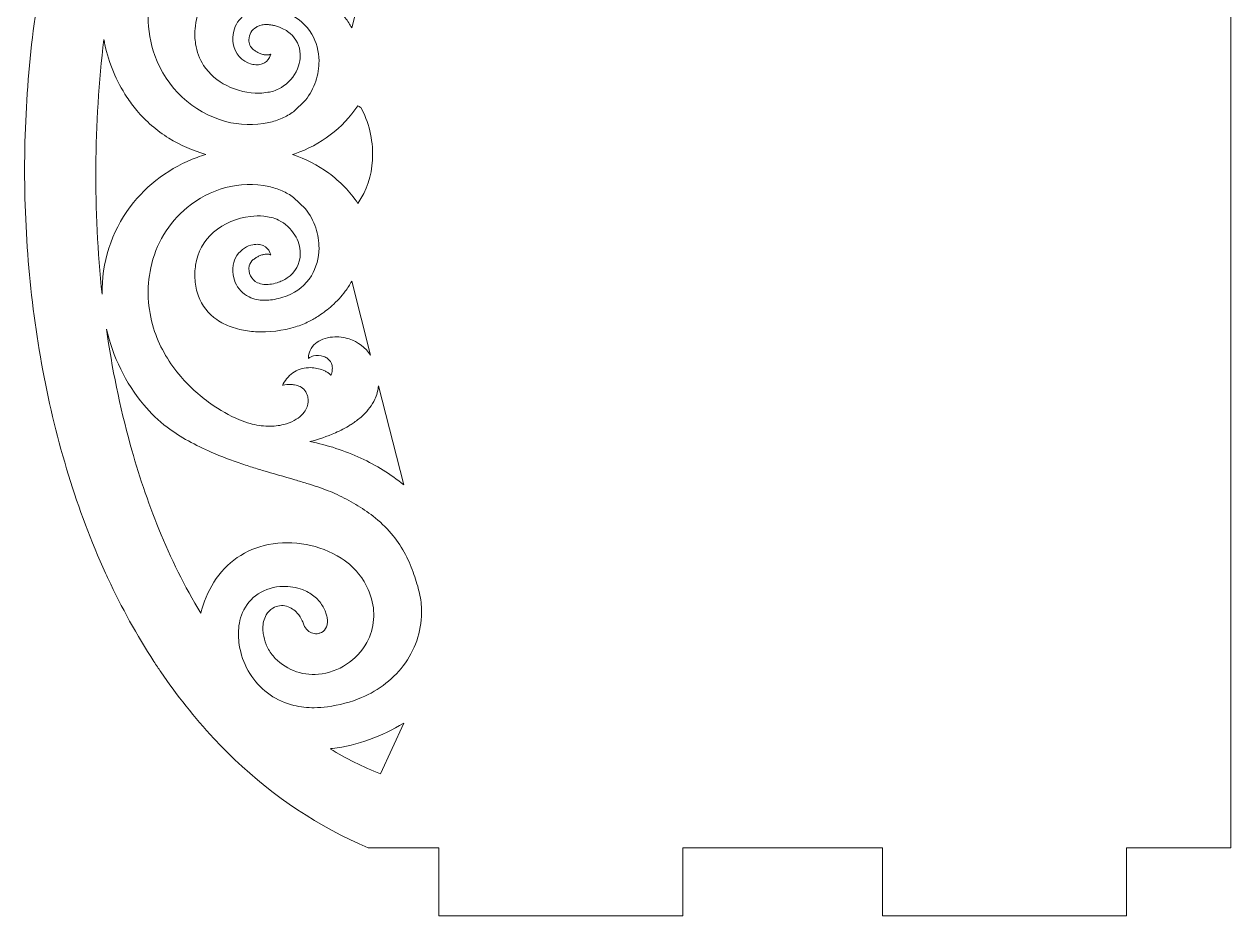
# Model space of a CAD drawing. Header units: millimetres. Extents: x -240 to 644, y -101 to 848.
# Drawn here: x -240.5 to 106, y -100.3 to 155.8 of the extents above; entities that cross this region are included whole.
import ezdxf

# ---------------------------------------------------------------- set-up
doc = ezdxf.new("R2010")
doc.units = ezdxf.units.MM
doc.header["$MEASUREMENT"] = 0
doc.layers.add('LAYER_1', color=7, linetype='Continuous')

msp = doc.modelspace()

# ---------------------------------------------------------------- linework, layer by layer
at = {"layer": 'LAYER_1', "color": 252, "lineweight": 9}
for points, knots in [([(105.9692, 319.2436), (105.9692, 319.2436), (105.9692, -80.7564), (105.9692, -80.7564), (105.9692, -80.7564), (105.9692, -80.7564), (75.9913, -80.7564), (75.9913, -80.7564), (75.9913, -80.7564), (75.9913, -80.7564), (75.9913, -100.2947), (75.9913, -100.2947), (75.9913, -100.2947), (75.9913, -100.2947), (5.9913, -100.2947), (5.9913, -100.2947), (5.9913, -100.2947), (5.9913, -100.2947), (5.9913, -80.7564), (5.9913, -80.7564), (5.9913, -80.7564), (5.9913, -80.7564), (-51.4103, -80.7564), (-51.4103, -80.7564), (-51.4103, -80.7564), (-51.4103, -80.7564), (-51.4103, -100.2947), (-51.4103, -100.2947), (-51.4103, -100.2947), (-51.4103, -100.2947), (-121.4102, -100.2947), (-121.4102, -100.2947), (-121.4102, -100.2947), (-121.4102, -100.2947), (-121.4102, -80.7564), (-121.4102, -80.7564), (-121.4102, -80.7564), (-121.4102, -80.7564), (-141.6829, -80.7564), (-141.6829, -80.7564), (-141.6829, -80.7564), (-155.8763, -74.7055), (-168.8573, -66.1245), (-179.9867, -55.4379), (-179.9867, -55.4379), (-182.064, -53.4633), (-184.0816, -51.4267), (-186.0366, -49.3309), (-186.0366, -49.3309), (-191.5915, -43.3564), (-196.6796, -36.9628), (-201.2546, -30.2084), (-201.2546, -30.2084), (-201.9204, -29.2295), (-202.5763, -28.2439), (-203.2222, -27.2517), (-203.2222, -27.2517), (-208.1473, -19.6525), (-212.5321, -11.7149), (-216.3429, -3.5001), (-216.3429, -3.5001), (-216.6028, -2.9431), (-216.8602, -2.385), (-217.1153, -1.8257), (-217.1153, -1.8257), (-221.2612, 7.3007), (-224.8112, 16.6877), (-227.7423, 26.2736), (-227.7423, 26.2736), (-230.7772, 36.1571), (-233.2437, 46.2074), (-235.1295, 56.3729), (-235.1295, 56.3729), (-237.0673, 66.768), (-238.4605, 77.2584), (-239.3031, 87.799), (-239.3031, 87.799), (-240.1625, 98.4689), (-240.4918, 109.176), (-240.2898, 119.8786), (-240.2898, 119.8786), (-240.0912, 130.594), (-239.3655, 141.2941), (-238.1156, 151.9382), (-238.1156, 151.9382), (-236.8795, 162.4767), (-235.1074, 172.9465), (-232.8068, 183.3048), (-232.8068, 183.3048), (-230.5525, 193.4511), (-227.7424, 203.4669), (-224.3898, 213.305), (-224.3898, 213.305), (-219.8679, 226.6466), (-214.163, 239.56), (-207.3452, 251.8873), (-207.3452, 251.8873), (-200.8799, 263.5924), (-193.1434, 274.552), (-184.2792, 284.5637), (-184.2792, 284.5637), (-183.125, 285.8532), (-181.9493, 287.1234), (-180.7528, 288.3737), (-180.7528, 288.3737), (-172.5532, 297.0134), (-163.2632, 304.5527), (-153.1211, 310.7991), (-153.1211, 310.7991), (-147.8363, 314.0266), (-142.3139, 316.8497), (-136.6029, 319.2436), (-136.6029, 319.2436), (-136.6029, 319.2436), (-121.4103, 319.2436), (-121.4103, 319.2436), (-121.4103, 319.2436), (-121.4103, 319.2436), (-121.4102, 339.3975), (-121.4102, 339.3975), (-121.4102, 339.3975), (-121.4102, 339.3975), (-51.4103, 339.3975), (-51.4103, 339.3975), (-51.4103, 339.3975), (-51.4103, 339.3975), (-51.4103, 319.3975), (-51.4103, 319.3975), (-51.4103, 319.3975), (-51.4103, 319.3975), (5.9913, 319.2436), (5.9913, 319.2436), (5.9913, 319.2436), (5.9913, 319.2436), (5.9913, 339.3975), (5.9913, 339.3975), (5.9913, 339.3975), (5.9913, 339.3975), (75.9913, 339.3975), (75.9913, 339.3975), (75.9913, 339.3975), (75.9913, 339.3975), (75.9913, 319.3975), (75.9913, 319.3975), (75.9913, 319.3975), (75.9913, 319.3975), (105.9692, 319.2436), (105.9692, 319.2436)], [0, 0, 0, 0, 0.02631579, 0.02631579, 0.02631579, 0.02631579, 0.05263158, 0.05263158, 0.05263158, 0.05263158, 0.07894737, 0.07894737, 0.07894737, 0.07894737, 0.10526316, 0.10526316, 0.10526316, 0.10526316, 0.13157895, 0.13157895, 0.13157895, 0.13157895, 0.15789474, 0.15789474, 0.15789474, 0.15789474, 0.18421053, 0.18421053, 0.18421053, 0.18421053, 0.21052632, 0.21052632, 0.21052632, 0.21052632, 0.23684211, 0.23684211, 0.23684211, 0.23684211, 0.26315789, 0.26315789, 0.26315789, 0.26315789, 0.28947368, 0.28947368, 0.28947368, 0.28947368, 0.31578947, 0.31578947, 0.31578947, 0.31578947, 0.34210526, 0.34210526, 0.34210526, 0.34210526, 0.36842105, 0.36842105, 0.36842105, 0.36842105, 0.39473684, 0.39473684, 0.39473684, 0.39473684, 0.42105263, 0.42105263, 0.42105263, 0.42105263, 0.44736842, 0.44736842, 0.44736842, 0.44736842, 0.47368421, 0.47368421, 0.47368421, 0.47368421, 0.5, 0.5, 0.5, 0.5, 0.52631579, 0.52631579, 0.52631579, 0.52631579, 0.55263158, 0.55263158, 0.55263158, 0.55263158, 0.57894737, 0.57894737, 0.57894737, 0.57894737, 0.60526316, 0.60526316, 0.60526316, 0.60526316, 0.63157895, 0.63157895, 0.63157895, 0.63157895, 0.65789474, 0.65789474, 0.65789474, 0.65789474, 0.68421053, 0.68421053, 0.68421053, 0.68421053, 0.71052632, 0.71052632, 0.71052632, 0.71052632, 0.73684211, 0.73684211, 0.73684211, 0.73684211, 0.76315789, 0.76315789, 0.76315789, 0.76315789, 0.78947368, 0.78947368, 0.78947368, 0.78947368, 0.81578947, 0.81578947, 0.81578947, 0.81578947, 0.84210526, 0.84210526, 0.84210526, 0.84210526, 0.86842105, 0.86842105, 0.86842105, 0.86842105, 0.89473684, 0.89473684, 0.89473684, 0.89473684, 0.92105263, 0.92105263, 0.92105263, 0.92105263, 0.94736842, 0.94736842, 0.94736842, 0.94736842, 1, 1, 1, 1]), ([(-146.4477, 154.7339), (-146.4477, 154.7339), (-141.011, 175.9858), (-141.011, 175.9858), (-141.011, 175.9858), (-142.4765, 173.7945), (-144.6381, 172.1591), (-147.145, 171.3438), (-147.145, 171.3438), (-148.6867, 170.835), (-150.3156, 170.6414), (-151.9336, 170.7745), (-151.9336, 170.7745), (-152.9057, 170.8542), (-153.8614, 171.0744), (-154.7704, 171.4282), (-154.7704, 171.4282), (-155.5117, 171.7166), (-156.2034, 172.1197), (-156.8197, 172.6226), (-156.8197, 172.6226), (-157.4829, 173.1636), (-158.0159, 173.8473), (-158.3787, 174.6225), (-158.3787, 174.6225), (-158.6824, 175.2898), (-158.8483, 176.0119), (-158.8664, 176.7448), (-158.8664, 176.7448), (-158.8681, 176.8005), (-158.8691, 176.8562), (-158.8693, 176.9119), (-158.8693, 176.9119), (-158.6723, 176.7463), (-158.4545, 176.6073), (-158.2214, 176.4983), (-158.2214, 176.4983), (-157.8745, 176.3362), (-157.5072, 176.2223), (-157.1295, 176.1596), (-157.1295, 176.1596), (-156.2259, 176.0058), (-155.2985, 176.0872), (-154.4356, 176.3962), (-154.4356, 176.3962), (-154.3054, 176.444), (-154.1775, 176.4976), (-154.0523, 176.557), (-154.0523, 176.557), (-153.5778, 176.7769), (-153.1547, 177.0933), (-152.8096, 177.4862), (-152.8096, 177.4862), (-152.4308, 177.9275), (-152.1761, 178.4612), (-152.0715, 179.0333), (-152.0715, 179.0333), (-152.0163, 179.3285), (-151.9939, 179.6288), (-152.0045, 179.9289), (-152.0045, 179.9289), (-152.0166, 180.2736), (-152.0615, 180.6163), (-152.1386, 180.9524), (-152.1386, 180.9524), (-152.2064, 181.2532), (-152.2933, 181.5493), (-152.3987, 181.8391), (-152.3987, 181.8391), (-152.4682, 181.7251), (-152.5508, 181.6196), (-152.6449, 181.5249), (-152.6449, 181.5249), (-152.7248, 181.4423), (-152.8095, 181.3644), (-152.8985, 181.2917), (-152.8985, 181.2917), (-153.021, 181.1908), (-153.1488, 181.0966), (-153.2812, 181.0093), (-153.2812, 181.0093), (-153.4308, 180.9101), (-153.5847, 180.8174), (-153.7423, 180.7315), (-153.7423, 180.7315), (-154.0403, 180.5691), (-154.3481, 180.4249), (-154.6637, 180.3), (-154.6637, 180.3), (-155.807, 179.8483), (-157.0215, 179.6021), (-158.2504, 179.573), (-158.2504, 179.573), (-159.0748, 179.5527), (-159.8984, 179.6448), (-160.6981, 179.8465), (-160.6981, 179.8465), (-162.2512, 180.2442), (-163.6524, 181.0937), (-164.7237, 182.2865), (-164.7237, 182.2865), (-165.2685, 182.8883), (-165.7408, 183.5523), (-166.1306, 184.2643), (-166.1306, 184.2643), (-166.1971, 184.3841), (-166.2617, 184.505), (-166.3242, 184.627), (-166.3242, 184.627), (-166.2678, 184.6143), (-166.2113, 184.6027), (-166.1545, 184.5919), (-166.1545, 184.5919), (-165.4363, 184.4585), (-164.7063, 184.4005), (-163.976, 184.4188), (-163.976, 184.4188), (-163.5944, 184.4285), (-163.214, 184.4649), (-162.8375, 184.5276), (-162.8375, 184.5276), (-162.5565, 184.5748), (-162.2791, 184.6408), (-162.0069, 184.725), (-162.0069, 184.725), (-161.5047, 184.8759), (-161.0321, 185.1111), (-160.6089, 185.4207), (-160.6089, 185.4207), (-160.0754, 185.8175), (-159.6545, 186.346), (-159.3875, 186.9549), (-159.3875, 186.9549), (-159.2523, 187.2601), (-159.1494, 187.5786), (-159.0805, 187.9052), (-159.0805, 187.9052), (-159.0276, 188.1509), (-158.9902, 188.3996), (-158.9685, 188.65), (-158.9685, 188.65), (-158.8922, 189.5253), (-159.0449, 190.405), (-159.4121, 191.2033), (-159.4121, 191.2033), (-159.7245, 191.8811), (-160.1501, 192.5006), (-160.6709, 193.0353), (-160.6709, 193.0353), (-161.2125, 193.5943), (-161.8241, 194.0807), (-162.4907, 194.4825), (-162.4907, 194.4825), (-163.1303, 194.8714), (-163.8057, 195.1979), (-164.5078, 195.4575), (-164.5078, 195.4575), (-165.3409, 195.767), (-166.2007, 195.999), (-167.0765, 196.1504), (-167.0765, 196.1504), (-168.3336, 196.3677), (-169.6105, 196.4473), (-170.8848, 196.3877), (-170.8848, 196.3877), (-172.3209, 196.3222), (-173.7462, 196.1095), (-175.1389, 195.7528), (-175.1389, 195.7528), (-176.3449, 195.4467), (-177.5256, 195.0483), (-178.6706, 194.5612), (-178.6706, 194.5612), (-186.3634, 191.1848), (-193.0141, 185.8213), (-197.9418, 179.017), (-197.9418, 179.017), (-200.1281, 175.9702), (-201.8534, 172.619), (-203.0627, 169.0693), (-203.0627, 169.0693), (-205.5208, 161.8355), (-205.4851, 153.9914), (-202.958, 146.7814), (-202.958, 146.7814), (-199.6747, 137.5583), (-192.1239, 130.5088), (-182.695, 127.8743), (-182.695, 127.8743), (-178.6318, 126.7815), (-174.3689, 126.6712), (-170.2549, 127.5534), (-170.2549, 127.5534), (-168.9381, 127.836), (-167.6542, 128.2532), (-166.4229, 128.7988), (-166.4229, 128.7988), (-165.2796, 129.3076), (-164.1927, 129.934), (-163.1793, 130.668), (-163.1793, 130.668), (-163.1793, 130.668), (-159.7413, 133.9606), (-159.7413, 133.9606), (-159.7413, 133.9606), (-158.4421, 135.5984), (-157.437, 137.4484), (-156.77, 139.4297), (-156.77, 139.4297), (-156.1286, 141.3192), (-155.8115, 143.3029), (-155.8319, 145.2982), (-155.8319, 145.2982), (-155.8471, 147.9882), (-156.5582, 150.6271), (-157.8974, 152.9601), (-157.8974, 152.9601), (-159.4926, 155.7036), (-161.9877, 157.8084), (-164.9613, 158.9172), (-164.9613, 158.9172), (-165.7806, 159.2283), (-166.617, 159.4922), (-167.4665, 159.7076), (-167.4665, 159.7076), (-168.2201, 159.8981), (-168.9853, 160.0389), (-169.7574, 160.1292), (-169.7574, 160.1292), (-170.4461, 160.209), (-171.1397, 160.2377), (-171.8326, 160.2149), (-171.8326, 160.2149), (-172.4569, 160.1936), (-173.0784, 160.121), (-173.6908, 159.9978), (-173.6908, 159.9978), (-174.4641, 159.8425), (-175.2146, 159.5906), (-175.925, 159.248), (-175.925, 159.248), (-176.3931, 159.0201), (-176.8389, 158.7493), (-177.2569, 158.4389), (-177.2569, 158.4389), (-178.7917, 157.2862), (-179.8754, 155.635), (-180.3213, 153.768), (-180.3213, 153.768), (-180.6123, 152.5865), (-180.6651, 151.3593), (-180.4763, 150.1572), (-180.4763, 150.1572), (-180.0297, 147.3572), (-177.9783, 145.0845), (-175.2376, 144.3582), (-175.2376, 144.3582), (-174.6915, 144.2117), (-174.1277, 144.1431), (-173.5624, 144.1543), (-173.5624, 144.1543), (-173.0669, 144.1639), (-172.5763, 144.2527), (-172.1089, 144.4176), (-172.1089, 144.4176), (-171.2036, 144.7349), (-170.4599, 145.3953), (-170.0382, 146.2571), (-170.0382, 146.2571), (-169.8949, 146.5451), (-169.7834, 146.8478), (-169.7056, 147.1599), (-169.7056, 147.1599), (-169.7225, 147.1522), (-169.7396, 147.145), (-169.757, 147.1384), (-169.757, 147.1384), (-169.8066, 147.1195), (-169.857, 147.1026), (-169.908, 147.0879), (-169.908, 147.0879), (-170.0053, 147.0598), (-170.1041, 147.0371), (-170.204, 147.02), (-170.204, 147.02), (-170.3421, 146.9961), (-170.4816, 146.9807), (-170.6216, 146.9739), (-170.6216, 146.9739), (-170.7712, 146.9665), (-170.9212, 146.9674), (-171.0708, 146.9768), (-171.0708, 146.9768), (-171.3824, 146.997), (-171.6913, 147.0476), (-171.9932, 147.1277), (-171.9932, 147.1277), (-172.3364, 147.2186), (-172.6711, 147.3393), (-172.9934, 147.4883), (-172.9934, 147.4883), (-173.2962, 147.6276), (-173.5898, 147.786), (-173.8723, 147.9627), (-173.8723, 147.9627), (-174.1543, 148.1382), (-174.4271, 148.3282), (-174.6896, 148.5319), (-174.6896, 148.5319), (-175.1047, 148.8543), (-175.4333, 149.275), (-175.6456, 149.7559), (-175.6456, 149.7559), (-175.8613, 150.2434), (-175.9715, 150.7712), (-175.9689, 151.3043), (-175.9689, 151.3043), (-175.9661, 152.8293), (-175.1468, 154.2373), (-173.8232, 154.9948), (-173.8232, 154.9948), (-173.4926, 155.1861), (-173.1407, 155.3381), (-172.7747, 155.4476), (-172.7747, 155.4476), (-172.3639, 155.5706), (-171.9408, 155.6487), (-171.5131, 155.6803), (-171.5131, 155.6803), (-171.1255, 155.7098), (-170.7362, 155.7093), (-170.3487, 155.679), (-170.3487, 155.679), (-170.0252, 155.6542), (-169.7032, 155.6125), (-169.3841, 155.5541), (-169.3841, 155.5541), (-169.0327, 155.4901), (-168.6845, 155.4095), (-168.3407, 155.3125), (-168.3407, 155.3125), (-167.9613, 155.2064), (-167.5867, 155.0838), (-167.218, 154.9451), (-167.218, 154.9451), (-166.0875, 154.5355), (-165.0378, 153.9297), (-164.1174, 153.156), (-164.1174, 153.156), (-162.3539, 151.6631), (-161.3008, 149.4942), (-161.2168, 147.1851), (-161.2168, 147.1851), (-161.2097, 147.0249), (-161.2069, 146.8645), (-161.2085, 146.7042), (-161.2085, 146.7042), (-161.2201, 145.7204), (-161.3823, 144.7439), (-161.6893, 143.8092), (-161.6893, 143.8092), (-162.4785, 141.4773), (-163.9966, 139.4594), (-166.018, 138.0542), (-166.018, 138.0542), (-166.2842, 137.8659), (-166.5575, 137.6879), (-166.8373, 137.5205), (-166.8373, 137.5205), (-167.4978, 137.1317), (-168.2032, 136.8242), (-168.9376, 136.6047), (-168.9376, 136.6047), (-169.4438, 136.4498), (-169.9594, 136.3267), (-170.4811, 136.2364), (-170.4811, 136.2364), (-171.2785, 136.0979), (-172.0855, 136.0207), (-172.8947, 136.0056), (-172.8947, 136.0056), (-176.1606, 135.9607), (-179.3909, 136.7014), (-182.3115, 138.1639), (-182.3115, 138.1639), (-185.0085, 139.4689), (-187.3051, 141.4775), (-188.9583, 143.9763), (-188.9583, 143.9763), (-190.1578, 145.8336), (-190.9446, 147.9278), (-191.2653, 150.1154), (-191.2653, 150.1154), (-191.4808, 151.5511), (-191.5297, 153.0073), (-191.411, 154.4543), (-191.411, 154.4543), (-191.3235, 155.6688), (-191.1103, 156.8711), (-190.7749, 158.0417), (-190.7749, 158.0417), (-189.9086, 161.0993), (-188.0194, 163.7694), (-185.4251, 165.605), (-185.4251, 165.605), (-184.2505, 166.4409), (-182.976, 167.1273), (-181.6317, 167.6481), (-181.6317, 167.6481), (-180.0387, 168.2656), (-178.3821, 168.7054), (-176.6926, 168.9592), (-176.6926, 168.9592), (-171.5484, 169.7009), (-166.2988, 169.1864), (-161.3961, 167.4613), (-161.3961, 167.4613), (-160.4846, 167.1342), (-159.5927, 166.7546), (-158.7251, 166.3244), (-158.7251, 166.3244), (-157.7396, 165.8284), (-156.7836, 165.2758), (-155.8619, 164.6695), (-155.8619, 164.6695), (-154.5331, 163.7988), (-153.271, 162.8298), (-152.0866, 161.771), (-152.0866, 161.771), (-150.6828, 160.523), (-149.4082, 159.1363), (-148.2826, 157.6326), (-148.2826, 157.6326), (-147.599, 156.7139), (-146.9855, 155.7448), (-146.4477, 154.7339)], [0, 0, 0, 0, 0.00909091, 0.00909091, 0.00909091, 0.00909091, 0.01818182, 0.01818182, 0.01818182, 0.01818182, 0.02727273, 0.02727273, 0.02727273, 0.02727273, 0.03636364, 0.03636364, 0.03636364, 0.03636364, 0.04545455, 0.04545455, 0.04545455, 0.04545455, 0.05454545, 0.05454545, 0.05454545, 0.05454545, 0.06363636, 0.06363636, 0.06363636, 0.06363636, 0.07272727, 0.07272727, 0.07272727, 0.07272727, 0.08181818, 0.08181818, 0.08181818, 0.08181818, 0.09090909, 0.09090909, 0.09090909, 0.09090909, 0.1, 0.1, 0.1, 0.1, 0.10909091, 0.10909091, 0.10909091, 0.10909091, 0.11818182, 0.11818182, 0.11818182, 0.11818182, 0.12727273, 0.12727273, 0.12727273, 0.12727273, 0.13636364, 0.13636364, 0.13636364, 0.13636364, 0.14545455, 0.14545455, 0.14545455, 0.14545455, 0.15454545, 0.15454545, 0.15454545, 0.15454545, 0.16363636, 0.16363636, 0.16363636, 0.16363636, 0.17272727, 0.17272727, 0.17272727, 0.17272727, 0.18181818, 0.18181818, 0.18181818, 0.18181818, 0.19090909, 0.19090909, 0.19090909, 0.19090909, 0.2, 0.2, 0.2, 0.2, 0.20909091, 0.20909091, 0.20909091, 0.20909091, 0.21818182, 0.21818182, 0.21818182, 0.21818182, 0.22727273, 0.22727273, 0.22727273, 0.22727273, 0.23636364, 0.23636364, 0.23636364, 0.23636364, 0.24545455, 0.24545455, 0.24545455, 0.24545455, 0.25454545, 0.25454545, 0.25454545, 0.25454545, 0.26363636, 0.26363636, 0.26363636, 0.26363636, 0.27272727, 0.27272727, 0.27272727, 0.27272727, 0.28181818, 0.28181818, 0.28181818, 0.28181818, 0.29090909, 0.29090909, 0.29090909, 0.29090909, 0.3, 0.3, 0.3, 0.3, 0.30909091, 0.30909091, 0.30909091, 0.30909091, 0.31818182, 0.31818182, 0.31818182, 0.31818182, 0.32727273, 0.32727273, 0.32727273, 0.32727273, 0.33636364, 0.33636364, 0.33636364, 0.33636364, 0.34545455, 0.34545455, 0.34545455, 0.34545455, 0.35454545, 0.35454545, 0.35454545, 0.35454545, 0.36363636, 0.36363636, 0.36363636, 0.36363636, 0.37272727, 0.37272727, 0.37272727, 0.37272727, 0.38181818, 0.38181818, 0.38181818, 0.38181818, 0.39090909, 0.39090909, 0.39090909, 0.39090909, 0.4, 0.4, 0.4, 0.4, 0.40909091, 0.40909091, 0.40909091, 0.40909091, 0.41818182, 0.41818182, 0.41818182, 0.41818182, 0.42727273, 0.42727273, 0.42727273, 0.42727273, 0.43636364, 0.43636364, 0.43636364, 0.43636364, 0.44545455, 0.44545455, 0.44545455, 0.44545455, 0.45454545, 0.45454545, 0.45454545, 0.45454545, 0.46363636, 0.46363636, 0.46363636, 0.46363636, 0.47272727, 0.47272727, 0.47272727, 0.47272727, 0.48181818, 0.48181818, 0.48181818, 0.48181818, 0.49090909, 0.49090909, 0.49090909, 0.49090909, 0.5, 0.5, 0.5, 0.5, 0.50909091, 0.50909091, 0.50909091, 0.50909091, 0.51818182, 0.51818182, 0.51818182, 0.51818182, 0.52727273, 0.52727273, 0.52727273, 0.52727273, 0.53636364, 0.53636364, 0.53636364, 0.53636364, 0.54545455, 0.54545455, 0.54545455, 0.54545455, 0.55454545, 0.55454545, 0.55454545, 0.55454545, 0.56363636, 0.56363636, 0.56363636, 0.56363636, 0.57272727, 0.57272727, 0.57272727, 0.57272727, 0.58181818, 0.58181818, 0.58181818, 0.58181818, 0.59090909, 0.59090909, 0.59090909, 0.59090909, 0.6, 0.6, 0.6, 0.6, 0.60909091, 0.60909091, 0.60909091, 0.60909091, 0.61818182, 0.61818182, 0.61818182, 0.61818182, 0.62727273, 0.62727273, 0.62727273, 0.62727273, 0.63636364, 0.63636364, 0.63636364, 0.63636364, 0.64545455, 0.64545455, 0.64545455, 0.64545455, 0.65454545, 0.65454545, 0.65454545, 0.65454545, 0.66363636, 0.66363636, 0.66363636, 0.66363636, 0.67272727, 0.67272727, 0.67272727, 0.67272727, 0.68181818, 0.68181818, 0.68181818, 0.68181818, 0.69090909, 0.69090909, 0.69090909, 0.69090909, 0.7, 0.7, 0.7, 0.7, 0.70909091, 0.70909091, 0.70909091, 0.70909091, 0.71818182, 0.71818182, 0.71818182, 0.71818182, 0.72727273, 0.72727273, 0.72727273, 0.72727273, 0.73636364, 0.73636364, 0.73636364, 0.73636364, 0.74545455, 0.74545455, 0.74545455, 0.74545455, 0.75454545, 0.75454545, 0.75454545, 0.75454545, 0.76363636, 0.76363636, 0.76363636, 0.76363636, 0.77272727, 0.77272727, 0.77272727, 0.77272727, 0.78181818, 0.78181818, 0.78181818, 0.78181818, 0.79090909, 0.79090909, 0.79090909, 0.79090909, 0.8, 0.8, 0.8, 0.8, 0.80909091, 0.80909091, 0.80909091, 0.80909091, 0.81818182, 0.81818182, 0.81818182, 0.81818182, 0.82727273, 0.82727273, 0.82727273, 0.82727273, 0.83636364, 0.83636364, 0.83636364, 0.83636364, 0.84545455, 0.84545455, 0.84545455, 0.84545455, 0.85454545, 0.85454545, 0.85454545, 0.85454545, 0.86363636, 0.86363636, 0.86363636, 0.86363636, 0.87272727, 0.87272727, 0.87272727, 0.87272727, 0.88181818, 0.88181818, 0.88181818, 0.88181818, 0.89090909, 0.89090909, 0.89090909, 0.89090909, 0.9, 0.9, 0.9, 0.9, 0.90909091, 0.90909091, 0.90909091, 0.90909091, 0.91818182, 0.91818182, 0.91818182, 0.91818182, 0.92727273, 0.92727273, 0.92727273, 0.92727273, 0.93636364, 0.93636364, 0.93636364, 0.93636364, 0.94545455, 0.94545455, 0.94545455, 0.94545455, 0.95454545, 0.95454545, 0.95454545, 0.95454545, 0.96363636, 0.96363636, 0.96363636, 0.96363636, 0.97272727, 0.97272727, 0.97272727, 0.97272727, 0.98181818, 0.98181818, 0.98181818, 0.98181818, 1, 1, 1, 1]), ([(-198.9394, 123.0819), (-195.6235, 121.0768), (-192.0716, 119.4929), (-188.3641, 118.3662), (-188.3641, 118.3662), (-189.1938, 118.1149), (-190.0158, 117.8392), (-190.8293, 117.5395), (-190.8293, 117.5395), (-198.4604, 114.7621), (-205.12, 109.8359), (-210.0071, 103.3502), (-210.0071, 103.3502), (-215.4205, 96.1057), (-218.2681, 87.271), (-218.1003, 78.2289), (-218.1003, 78.2289), (-219.4014, 90.3538), (-220.0072, 102.5447), (-219.9147, 114.7389), (-219.9147, 114.7389), (-219.8289, 127.0013), (-219.0504, 139.2504), (-217.5834, 151.425), (-217.5834, 151.425), (-217.5442, 151.1892), (-217.5027, 150.9538), (-217.459, 150.7188), (-217.459, 150.7188), (-217.4154, 150.4846), (-217.3693, 150.2509), (-217.3208, 150.0177), (-217.3208, 150.0177), (-216.1778, 144.6195), (-214.035, 139.4849), (-211.001, 134.8761), (-211.001, 134.8761), (-210.1283, 133.551), (-209.1808, 132.277), (-208.1627, 131.0601), (-208.1627, 131.0601), (-205.5511, 127.9079), (-202.4349, 125.2122), (-198.9394, 123.0819)], [0, 0, 0, 0, 0.08333333, 0.08333333, 0.08333333, 0.08333333, 0.16666667, 0.16666667, 0.16666667, 0.16666667, 0.25, 0.25, 0.25, 0.25, 0.33333333, 0.33333333, 0.33333333, 0.33333333, 0.41666667, 0.41666667, 0.41666667, 0.41666667, 0.5, 0.5, 0.5, 0.5, 0.58333333, 0.58333333, 0.58333333, 0.58333333, 0.66666667, 0.66666667, 0.66666667, 0.66666667, 0.75, 0.75, 0.75, 0.75, 0.83333333, 0.83333333, 0.83333333, 0.83333333, 1, 1, 1, 1]), ([(-162.7512, 118.5989), (-155.3863, 121.1111), (-149.0413, 125.947), (-144.6691, 132.3842), (-144.6691, 132.3842), (-144.659, 132.3772), (-144.649, 132.3703), (-144.6389, 132.3634), (-144.6389, 132.3634), (-144.5316, 132.29), (-144.4225, 132.219), (-144.3119, 132.1506), (-144.3119, 132.1506), (-144.2728, 132.1262), (-144.2336, 132.1019), (-144.1943, 132.0778), (-144.1943, 132.0778), (-144.1551, 132.0538), (-144.116, 132.0298), (-144.0768, 132.0057), (-144.0768, 132.0057), (-144.0376, 131.9816), (-143.9984, 131.9575), (-143.9593, 131.9332), (-143.9593, 131.9332), (-143.9198, 131.9087), (-143.8804, 131.8841), (-143.8412, 131.8592), (-143.8412, 131.8592), (-143.8014, 131.8339), (-143.7618, 131.8084), (-143.7225, 131.7825), (-143.7225, 131.7825), (-143.6454, 131.6319), (-143.5695, 131.4807), (-143.4948, 131.3289), (-143.4948, 131.3289), (-141.2312, 126.8108), (-140.1954, 121.7743), (-140.4908, 116.7295), (-140.4908, 116.7295), (-140.7448, 112.3026), (-142.1891, 108.0242), (-144.6691, 104.3484), (-144.6691, 104.3484), (-146.946, 107.7009), (-149.7744, 110.6419), (-153.0358, 113.0476), (-153.0358, 113.0476), (-156.198, 115.3687), (-159.7126, 117.1644), (-163.4467, 118.3662), (-163.4467, 118.3662), (-163.2141, 118.4415), (-162.9823, 118.519), (-162.7512, 118.5989)], [0, 0, 0, 0, 0.06666667, 0.06666667, 0.06666667, 0.06666667, 0.13333333, 0.13333333, 0.13333333, 0.13333333, 0.2, 0.2, 0.2, 0.2, 0.26666667, 0.26666667, 0.26666667, 0.26666667, 0.33333333, 0.33333333, 0.33333333, 0.33333333, 0.4, 0.4, 0.4, 0.4, 0.46666667, 0.46666667, 0.46666667, 0.46666667, 0.53333333, 0.53333333, 0.53333333, 0.53333333, 0.6, 0.6, 0.6, 0.6, 0.66666667, 0.66666667, 0.66666667, 0.66666667, 0.73333333, 0.73333333, 0.73333333, 0.73333333, 0.8, 0.8, 0.8, 0.8, 0.86666667, 0.86666667, 0.86666667, 0.86666667, 1, 1, 1, 1]), ([(-146.4478, 81.9985), (-146.4478, 81.9985), (-141.011, 60.7467), (-141.011, 60.7467), (-141.011, 60.7467), (-142.4774, 62.9388), (-144.6368, 64.5734), (-147.145, 65.3887), (-147.145, 65.3887), (-148.6871, 65.8975), (-150.3151, 66.0912), (-151.9336, 65.958), (-151.9336, 65.958), (-152.9059, 65.8783), (-153.8612, 65.6581), (-154.7704, 65.3043), (-154.7704, 65.3043), (-155.5119, 65.0158), (-156.2033, 64.6129), (-156.8197, 64.1099), (-156.8197, 64.1099), (-157.4831, 63.5687), (-158.0158, 62.8853), (-158.3787, 62.1099), (-158.3787, 62.1099), (-158.6824, 61.4424), (-158.8483, 60.7207), (-158.8664, 59.9875), (-158.8664, 59.9875), (-158.8681, 59.9319), (-158.8691, 59.8762), (-158.8693, 59.8205), (-158.8693, 59.8205), (-158.6912, 59.9708), (-158.4955, 60.099), (-158.2866, 60.2022), (-158.2866, 60.2022), (-158.0164, 60.3361), (-157.7318, 60.4389), (-157.4384, 60.5086), (-157.4384, 60.5086), (-156.4696, 60.7351), (-155.4561, 60.685), (-154.5142, 60.3643), (-154.5142, 60.3643), (-154.0957, 60.222), (-153.7021, 60.0147), (-153.348, 59.7502), (-153.348, 59.7502), (-152.7042, 59.2723), (-152.2568, 58.5752), (-152.0903, 57.7909), (-152.0903, 57.7909), (-152.0355, 57.5353), (-152.0062, 57.2749), (-152.0029, 57.0136), (-152.0029, 57.0136), (-151.9998, 56.7968), (-152.0114, 56.5799), (-152.0378, 56.3647), (-152.0378, 56.3647), (-152.0665, 56.1268), (-152.1097, 55.8909), (-152.1671, 55.6583), (-152.1671, 55.6583), (-152.2302, 55.3993), (-152.3075, 55.1439), (-152.3987, 54.8934), (-152.3987, 54.8934), (-152.4682, 55.0074), (-152.5508, 55.1129), (-152.645, 55.2076), (-152.645, 55.2076), (-152.7249, 55.2902), (-152.8096, 55.3681), (-152.8986, 55.4408), (-152.8986, 55.4408), (-153.0211, 55.5416), (-153.1488, 55.6359), (-153.2813, 55.7232), (-153.2813, 55.7232), (-153.4309, 55.8224), (-153.5847, 55.915), (-153.7423, 56.0009), (-153.7423, 56.0009), (-154.0404, 56.1634), (-154.3481, 56.3075), (-154.6637, 56.4324), (-154.6637, 56.4324), (-155.8072, 56.8843), (-157.0212, 57.1304), (-158.2504, 57.1595), (-158.2504, 57.1595), (-159.0749, 57.1797), (-159.8982, 57.0878), (-160.698, 56.886), (-160.698, 56.886), (-162.2517, 56.4879), (-163.6521, 55.6394), (-164.7237, 54.446), (-164.7237, 54.446), (-165.2685, 53.8441), (-165.7407, 53.1803), (-166.1306, 52.4681), (-166.1306, 52.4681), (-166.1971, 52.3483), (-166.2616, 52.2274), (-166.3242, 52.1055), (-166.3242, 52.1055), (-166.2678, 52.1181), (-166.2113, 52.1298), (-166.1545, 52.1405), (-166.1545, 52.1405), (-165.4364, 52.274), (-164.7062, 52.332), (-163.976, 52.3137), (-163.976, 52.3137), (-163.5944, 52.304), (-163.2139, 52.2676), (-162.8374, 52.2049), (-162.8374, 52.2049), (-162.5565, 52.1576), (-162.279, 52.0917), (-162.0069, 52.0075), (-162.0069, 52.0075), (-161.5048, 51.8567), (-161.0319, 51.6213), (-160.6088, 51.3118), (-160.6088, 51.3118), (-160.0754, 50.9152), (-159.6544, 50.3863), (-159.3874, 49.7776), (-159.3874, 49.7776), (-159.2522, 49.4724), (-159.1493, 49.1538), (-159.0804, 48.8272), (-159.0804, 48.8272), (-159.0275, 48.5816), (-158.9901, 48.3328), (-158.9684, 48.0824), (-158.9684, 48.0824), (-158.8849, 47.1166), (-159.0792, 46.1467), (-159.5277, 45.2874), (-159.5277, 45.2874), (-159.8756, 44.6168), (-160.3325, 44.0084), (-160.8795, 43.4872), (-160.8795, 43.4872), (-161.491, 42.9028), (-162.1781, 42.4025), (-162.922, 41.9998), (-162.922, 41.9998), (-163.871, 41.4846), (-164.8815, 41.0914), (-165.9291, 40.8295), (-165.9291, 40.8295), (-167.4022, 40.46), (-168.919, 40.2923), (-170.4372, 40.3308), (-170.4372, 40.3308), (-172.1949, 40.3722), (-173.9408, 40.6343), (-175.6333, 41.1106), (-175.6333, 41.1106), (-176.6679, 41.3971), (-177.6826, 41.7515), (-178.6706, 42.1714), (-178.6706, 42.1714), (-181.5702, 43.4191), (-184.3284, 44.9743), (-186.8967, 46.8096), (-186.8967, 46.8096), (-190.3032, 49.2146), (-193.3816, 52.0552), (-196.0524, 55.2576), (-196.0524, 55.2576), (-199.3118, 59.1386), (-201.7802, 63.6222), (-203.3171, 68.4517), (-203.3171, 68.4517), (-205.0642, 74.0781), (-205.3488, 80.0597), (-204.1452, 85.8268), (-204.1452, 85.8268), (-202.7035, 92.6004), (-199.0248, 98.6965), (-193.7059, 103.1315), (-193.7059, 103.1315), (-190.4924, 105.8124), (-186.735, 107.7663), (-182.695, 108.8581), (-182.695, 108.8581), (-178.6332, 109.9509), (-174.3677, 110.0606), (-170.2549, 109.179), (-170.2549, 109.179), (-168.9383, 108.8965), (-167.654, 108.4791), (-166.4229, 107.9337), (-166.4229, 107.9337), (-165.2797, 107.4251), (-164.1925, 106.7986), (-163.1793, 106.0646), (-163.1793, 106.0646), (-163.1793, 106.0646), (-159.7413, 102.7719), (-159.7413, 102.7719), (-159.7413, 102.7719), (-158.4424, 101.1344), (-157.437, 99.2836), (-156.7701, 97.3028), (-156.7701, 97.3028), (-156.1288, 95.4137), (-155.8116, 93.4291), (-155.8319, 91.4343), (-155.8319, 91.4343), (-155.8449, 88.6546), (-156.6061, 85.9283), (-158.0343, 83.5435), (-158.0343, 83.5435), (-159.6334, 80.9104), (-162.0748, 78.892), (-164.9613, 77.8154), (-164.9613, 77.8154), (-165.7805, 77.5043), (-166.6171, 77.2404), (-167.4665, 77.0249), (-167.4665, 77.0249), (-168.2201, 76.8345), (-168.9855, 76.6937), (-169.7575, 76.6033), (-169.7575, 76.6033), (-170.4461, 76.5235), (-171.1398, 76.4949), (-171.8327, 76.5176), (-171.8327, 76.5176), (-172.4569, 76.5389), (-173.0785, 76.6115), (-173.6908, 76.7347), (-173.6908, 76.7347), (-174.464, 76.8899), (-175.2148, 77.1419), (-175.9251, 77.4845), (-175.9251, 77.4845), (-176.3931, 77.7123), (-176.839, 77.9832), (-177.2569, 78.2936), (-177.2569, 78.2936), (-178.7912, 79.4454), (-179.8753, 81.0984), (-180.3214, 82.9644), (-180.3214, 82.9644), (-180.6123, 84.1456), (-180.665, 85.3735), (-180.4763, 86.5753), (-180.4763, 86.5753), (-180.161, 88.6164), (-178.9684, 90.419), (-177.214, 91.5087), (-177.214, 91.5087), (-176.4724, 91.9798), (-175.6488, 92.308), (-174.7865, 92.4761), (-174.7865, 92.4761), (-174.2765, 92.5744), (-173.7553, 92.6025), (-173.2377, 92.5596), (-173.2377, 92.5596), (-172.7493, 92.5188), (-172.2709, 92.3969), (-171.8226, 92.199), (-171.8226, 92.199), (-170.972, 91.818), (-170.2987, 91.1261), (-169.9405, 90.2657), (-169.9405, 90.2657), (-169.8438, 90.0414), (-169.7652, 89.8096), (-169.7056, 89.5727), (-169.7056, 89.5727), (-169.7225, 89.5804), (-169.7396, 89.5875), (-169.757, 89.5941), (-169.757, 89.5941), (-169.8066, 89.6131), (-169.857, 89.6299), (-169.908, 89.6446), (-169.908, 89.6446), (-170.0053, 89.6727), (-170.1041, 89.6954), (-170.2039, 89.7125), (-170.2039, 89.7125), (-170.3421, 89.7364), (-170.4815, 89.7518), (-170.6216, 89.7586), (-170.6216, 89.7586), (-170.7712, 89.766), (-170.9212, 89.765), (-171.0708, 89.7557), (-171.0708, 89.7557), (-171.3824, 89.7354), (-171.6913, 89.6849), (-171.9931, 89.6048), (-171.9931, 89.6048), (-172.3364, 89.5139), (-172.6711, 89.3932), (-172.9934, 89.2442), (-172.9934, 89.2442), (-173.2962, 89.105), (-173.5897, 88.9466), (-173.8723, 88.7699), (-173.8723, 88.7699), (-174.1543, 88.5943), (-174.4271, 88.4044), (-174.6896, 88.2007), (-174.6896, 88.2007), (-175.2784, 87.7374), (-175.6907, 87.0869), (-175.858, 86.3565), (-175.858, 86.3565), (-176.2991, 84.3945), (-175.3091, 82.3933), (-173.4803, 81.5569), (-173.4803, 81.5569), (-172.9235, 81.2974), (-172.3273, 81.1333), (-171.716, 81.0715), (-171.716, 81.0715), (-171.1306, 81.011), (-170.5402, 81.0179), (-169.9563, 81.0921), (-169.9563, 81.0921), (-169.2519, 81.1815), (-168.5577, 81.3372), (-167.8826, 81.5573), (-167.8826, 81.5573), (-166.852, 81.8732), (-165.8721, 82.3345), (-164.9721, 82.9277), (-164.9721, 82.9277), (-162.6473, 84.4404), (-161.2347, 87.014), (-161.2094, 89.7875), (-161.2094, 89.7875), (-161.208, 89.8678), (-161.2077, 89.948), (-161.2085, 90.0283), (-161.2085, 90.0283), (-161.2426, 91.8757), (-161.7808, 93.6778), (-162.7658, 95.2412), (-162.7658, 95.2412), (-163.9112, 97.075), (-165.5318, 98.563), (-167.4568, 99.5475), (-167.4568, 99.5475), (-168.1362, 99.8754), (-168.8484, 100.1297), (-169.5818, 100.3062), (-169.5818, 100.3062), (-170.2655, 100.4742), (-170.9606, 100.5909), (-171.6616, 100.6553), (-171.6616, 100.6553), (-172.9306, 100.772), (-174.208, 100.7546), (-175.4733, 100.6034), (-175.4733, 100.6034), (-179.394, 100.1881), (-183.0958, 98.5989), (-186.0964, 96.0414), (-186.0964, 96.0414), (-188.8986, 93.6242), (-190.7338, 90.2793), (-191.2654, 86.6169), (-191.2654, 86.6169), (-191.4821, 85.1811), (-191.531, 83.7252), (-191.4111, 82.2781), (-191.4111, 82.2781), (-191.3039, 80.7231), (-190.9831, 79.1908), (-190.4574, 77.7234), (-190.4574, 77.7234), (-189.4553, 74.965), (-187.6075, 72.5954), (-185.1758, 70.9521), (-185.1758, 70.9521), (-183.8944, 70.0796), (-182.5055, 69.3774), (-181.0432, 68.8629), (-181.0432, 68.8629), (-180.2434, 68.5758), (-179.4276, 68.3357), (-178.5999, 68.1437), (-178.5999, 68.1437), (-177.1158, 67.7995), (-175.6055, 67.5818), (-174.0846, 67.493), (-174.0846, 67.493), (-170.1868, 67.2664), (-166.2811, 67.7374), (-162.5491, 68.8846), (-162.5491, 68.8846), (-161.2363, 69.2912), (-159.9578, 69.8005), (-158.7251, 70.4081), (-158.7251, 70.4081), (-157.7396, 70.9042), (-156.7836, 71.4567), (-155.8619, 72.063), (-155.8619, 72.063), (-154.5329, 72.9338), (-153.2711, 73.9025), (-152.0866, 74.9615), (-152.0866, 74.9615), (-150.6826, 76.2097), (-149.4084, 77.596), (-148.2826, 79.0999), (-148.2826, 79.0999), (-147.5989, 80.0186), (-146.9856, 80.9875), (-146.4478, 81.9985)], [0, 0, 0, 0, 0.00934579, 0.00934579, 0.00934579, 0.00934579, 0.01869159, 0.01869159, 0.01869159, 0.01869159, 0.02803738, 0.02803738, 0.02803738, 0.02803738, 0.03738318, 0.03738318, 0.03738318, 0.03738318, 0.04672897, 0.04672897, 0.04672897, 0.04672897, 0.05607477, 0.05607477, 0.05607477, 0.05607477, 0.06542056, 0.06542056, 0.06542056, 0.06542056, 0.07476636, 0.07476636, 0.07476636, 0.07476636, 0.08411215, 0.08411215, 0.08411215, 0.08411215, 0.09345794, 0.09345794, 0.09345794, 0.09345794, 0.10280374, 0.10280374, 0.10280374, 0.10280374, 0.11214953, 0.11214953, 0.11214953, 0.11214953, 0.12149533, 0.12149533, 0.12149533, 0.12149533, 0.13084112, 0.13084112, 0.13084112, 0.13084112, 0.14018692, 0.14018692, 0.14018692, 0.14018692, 0.14953271, 0.14953271, 0.14953271, 0.14953271, 0.1588785, 0.1588785, 0.1588785, 0.1588785, 0.1682243, 0.1682243, 0.1682243, 0.1682243, 0.17757009, 0.17757009, 0.17757009, 0.17757009, 0.18691589, 0.18691589, 0.18691589, 0.18691589, 0.19626168, 0.19626168, 0.19626168, 0.19626168, 0.20560748, 0.20560748, 0.20560748, 0.20560748, 0.21495327, 0.21495327, 0.21495327, 0.21495327, 0.22429907, 0.22429907, 0.22429907, 0.22429907, 0.23364486, 0.23364486, 0.23364486, 0.23364486, 0.24299065, 0.24299065, 0.24299065, 0.24299065, 0.25233645, 0.25233645, 0.25233645, 0.25233645, 0.26168224, 0.26168224, 0.26168224, 0.26168224, 0.27102804, 0.27102804, 0.27102804, 0.27102804, 0.28037383, 0.28037383, 0.28037383, 0.28037383, 0.28971963, 0.28971963, 0.28971963, 0.28971963, 0.29906542, 0.29906542, 0.29906542, 0.29906542, 0.30841121, 0.30841121, 0.30841121, 0.30841121, 0.31775701, 0.31775701, 0.31775701, 0.31775701, 0.3271028, 0.3271028, 0.3271028, 0.3271028, 0.3364486, 0.3364486, 0.3364486, 0.3364486, 0.34579439, 0.34579439, 0.34579439, 0.34579439, 0.35514019, 0.35514019, 0.35514019, 0.35514019, 0.36448598, 0.36448598, 0.36448598, 0.36448598, 0.37383178, 0.37383178, 0.37383178, 0.37383178, 0.38317757, 0.38317757, 0.38317757, 0.38317757, 0.39252336, 0.39252336, 0.39252336, 0.39252336, 0.40186916, 0.40186916, 0.40186916, 0.40186916, 0.41121495, 0.41121495, 0.41121495, 0.41121495, 0.42056075, 0.42056075, 0.42056075, 0.42056075, 0.42990654, 0.42990654, 0.42990654, 0.42990654, 0.43925234, 0.43925234, 0.43925234, 0.43925234, 0.44859813, 0.44859813, 0.44859813, 0.44859813, 0.45794393, 0.45794393, 0.45794393, 0.45794393, 0.46728972, 0.46728972, 0.46728972, 0.46728972, 0.47663551, 0.47663551, 0.47663551, 0.47663551, 0.48598131, 0.48598131, 0.48598131, 0.48598131, 0.4953271, 0.4953271, 0.4953271, 0.4953271, 0.5046729, 0.5046729, 0.5046729, 0.5046729, 0.51401869, 0.51401869, 0.51401869, 0.51401869, 0.52336449, 0.52336449, 0.52336449, 0.52336449, 0.53271028, 0.53271028, 0.53271028, 0.53271028, 0.54205607, 0.54205607, 0.54205607, 0.54205607, 0.55140187, 0.55140187, 0.55140187, 0.55140187, 0.56074766, 0.56074766, 0.56074766, 0.56074766, 0.57009346, 0.57009346, 0.57009346, 0.57009346, 0.57943925, 0.57943925, 0.57943925, 0.57943925, 0.58878505, 0.58878505, 0.58878505, 0.58878505, 0.59813084, 0.59813084, 0.59813084, 0.59813084, 0.60747664, 0.60747664, 0.60747664, 0.60747664, 0.61682243, 0.61682243, 0.61682243, 0.61682243, 0.62616822, 0.62616822, 0.62616822, 0.62616822, 0.63551402, 0.63551402, 0.63551402, 0.63551402, 0.64485981, 0.64485981, 0.64485981, 0.64485981, 0.65420561, 0.65420561, 0.65420561, 0.65420561, 0.6635514, 0.6635514, 0.6635514, 0.6635514, 0.6728972, 0.6728972, 0.6728972, 0.6728972, 0.68224299, 0.68224299, 0.68224299, 0.68224299, 0.69158879, 0.69158879, 0.69158879, 0.69158879, 0.70093458, 0.70093458, 0.70093458, 0.70093458, 0.71028037, 0.71028037, 0.71028037, 0.71028037, 0.71962617, 0.71962617, 0.71962617, 0.71962617, 0.72897196, 0.72897196, 0.72897196, 0.72897196, 0.73831776, 0.73831776, 0.73831776, 0.73831776, 0.74766355, 0.74766355, 0.74766355, 0.74766355, 0.75700935, 0.75700935, 0.75700935, 0.75700935, 0.76635514, 0.76635514, 0.76635514, 0.76635514, 0.77570093, 0.77570093, 0.77570093, 0.77570093, 0.78504673, 0.78504673, 0.78504673, 0.78504673, 0.79439252, 0.79439252, 0.79439252, 0.79439252, 0.80373832, 0.80373832, 0.80373832, 0.80373832, 0.81308411, 0.81308411, 0.81308411, 0.81308411, 0.82242991, 0.82242991, 0.82242991, 0.82242991, 0.8317757, 0.8317757, 0.8317757, 0.8317757, 0.8411215, 0.8411215, 0.8411215, 0.8411215, 0.85046729, 0.85046729, 0.85046729, 0.85046729, 0.85981308, 0.85981308, 0.85981308, 0.85981308, 0.86915888, 0.86915888, 0.86915888, 0.86915888, 0.87850467, 0.87850467, 0.87850467, 0.87850467, 0.88785047, 0.88785047, 0.88785047, 0.88785047, 0.89719626, 0.89719626, 0.89719626, 0.89719626, 0.90654206, 0.90654206, 0.90654206, 0.90654206, 0.91588785, 0.91588785, 0.91588785, 0.91588785, 0.92523364, 0.92523364, 0.92523364, 0.92523364, 0.93457944, 0.93457944, 0.93457944, 0.93457944, 0.94392523, 0.94392523, 0.94392523, 0.94392523, 0.95327103, 0.95327103, 0.95327103, 0.95327103, 0.96261682, 0.96261682, 0.96261682, 0.96261682, 0.97196262, 0.97196262, 0.97196262, 0.97196262, 0.98130841, 0.98130841, 0.98130841, 0.98130841, 1, 1, 1, 1]), ([(-186.0088, -4.4124), (-187.7273, -7.1835), (-189.0022, -10.205), (-189.7882, -13.3696), (-189.7882, -13.3696), (-194.4063, -5.6622), (-198.4165, 2.3951), (-201.7814, 10.7263), (-201.7814, 10.7263), (-204.9962, 18.6635), (-207.7431, 26.7834), (-210.0075, 35.0421), (-210.0075, 35.0421), (-212.9939, 45.9537), (-215.2833, 57.0455), (-216.8616, 68.2477), (-216.8616, 68.2477), (-215.9387, 64.2772), (-214.5679, 60.4252), (-212.7749, 56.7644), (-212.7749, 56.7644), (-210.9808, 53.0778), (-208.7568, 49.6175), (-206.1481, 46.4546), (-206.1481, 46.4546), (-204.1554, 44.0781), (-201.899, 41.9367), (-199.4214, 40.0712), (-199.4214, 40.0712), (-197.4841, 38.6132), (-195.4502, 37.2887), (-193.3332, 36.1067), (-193.3332, 36.1067), (-191.1953, 34.9146), (-188.9989, 33.8311), (-186.7519, 32.8602), (-186.7519, 32.8602), (-183.8648, 31.6166), (-180.9255, 30.4988), (-177.9418, 29.5096), (-177.9418, 29.5096), (-177.2877, 29.2902), (-176.6324, 29.0748), (-175.9757, 28.8632), (-175.9757, 28.8632), (-174.6796, 28.447), (-173.3795, 28.0433), (-172.0756, 27.6523), (-172.0756, 27.6523), (-168.9791, 26.7274), (-165.8758, 25.8255), (-162.766, 24.9464), (-162.766, 24.9464), (-161.6191, 24.6136), (-160.4747, 24.2722), (-159.3329, 23.9222), (-159.3329, 23.9222), (-158.2609, 23.5939), (-157.1936, 23.2501), (-156.1315, 22.891), (-156.1315, 22.891), (-155.1479, 22.5589), (-154.1722, 22.2038), (-153.2053, 21.8259), (-153.2053, 21.8259), (-152.323, 21.4819), (-151.4533, 21.1064), (-150.598, 20.7002), (-150.598, 20.7002), (-148.7859, 19.8412), (-147.0134, 18.9008), (-145.2861, 17.8821), (-145.2861, 17.8821), (-143.5519, 16.8633), (-141.8849, 15.734), (-140.2955, 14.5014), (-140.2955, 14.5014), (-138.393, 13.0286), (-136.6473, 11.3629), (-135.0871, 9.5314), (-135.0871, 9.5314), (-133.6823, 7.8688), (-132.4445, 6.0714), (-131.3921, 4.166), (-131.3921, 4.166), (-130.3788, 2.3204), (-129.5107, 0.3984), (-128.7958, -1.582), (-128.7958, -1.582), (-128.1551, -3.3546), (-127.6026, -5.158), (-127.1404, -6.9853), (-127.1404, -6.9853), (-126.7051, -8.6941), (-126.4574, -10.4455), (-126.4015, -12.2079), (-126.4015, -12.2079), (-126.2446, -17.7138), (-127.8727, -23.126), (-131.0395, -27.6328), (-131.0395, -27.6328), (-134.2044, -32.0691), (-138.5607, -35.5225), (-143.6015, -37.5933), (-143.6015, -37.5933), (-146.729, -38.897), (-150.0166, -39.7802), (-153.3765, -40.2194), (-153.3765, -40.2194), (-154.6355, -40.3937), (-155.9046, -40.4876), (-157.1756, -40.5004), (-157.1756, -40.5004), (-159.1608, -40.5276), (-161.1423, -40.3094), (-163.0741, -39.8509), (-163.0741, -39.8509), (-167.9968, -38.694), (-172.3053, -35.7219), (-175.1376, -31.5326), (-175.1376, -31.5326), (-176.6031, -29.3808), (-177.6796, -26.9875), (-178.3178, -24.4635), (-178.3178, -24.4635), (-178.7724, -22.6941), (-178.992, -20.8721), (-178.9709, -19.0454), (-178.9709, -19.0454), (-178.959, -18.0976), (-178.8688, -17.1522), (-178.7013, -16.2192), (-178.7013, -16.2192), (-178.5162, -15.1695), (-178.2097, -14.1446), (-177.7884, -13.1655), (-177.7884, -13.1655), (-176.8518, -10.979), (-175.2886, -9.1173), (-173.2976, -7.8159), (-173.2976, -7.8159), (-171.1649, -6.4456), (-168.6913, -5.6964), (-166.1568, -5.6524), (-166.1568, -5.6524), (-164.2596, -5.5959), (-162.369, -5.911), (-160.5925, -6.5793), (-160.5925, -6.5793), (-159.4025, -7.0249), (-158.2881, -7.6518), (-157.2892, -8.4372), (-157.2892, -8.4372), (-156.305, -9.2098), (-155.4701, -10.1562), (-154.8262, -11.229), (-154.8262, -11.229), (-154.5545, -11.6931), (-154.312, -12.1737), (-154.1001, -12.6679), (-154.1001, -12.6679), (-153.9167, -13.0926), (-153.7633, -13.5297), (-153.641, -13.9759), (-153.641, -13.9759), (-153.5361, -14.3579), (-153.4633, -14.748), (-153.4233, -15.1421), (-153.4233, -15.1421), (-153.3887, -15.4822), (-153.3874, -15.825), (-153.4195, -16.1653), (-153.4195, -16.1653), (-153.4531, -16.5343), (-153.5388, -16.8967), (-153.6739, -17.2417), (-153.6739, -17.2417), (-153.9477, -17.9549), (-154.4745, -18.5429), (-155.1533, -18.8935), (-155.1533, -18.8935), (-155.42, -19.0301), (-155.7044, -19.1292), (-155.9982, -19.1882), (-155.9982, -19.1882), (-157.0873, -19.3992), (-158.2135, -19.0916), (-159.0446, -18.3568), (-159.0446, -18.3568), (-159.5576, -17.899), (-159.9452, -17.3175), (-160.1706, -16.668), (-160.1706, -16.668), (-160.3031, -16.2971), (-160.4537, -15.9329), (-160.6218, -15.5767), (-160.6218, -15.5767), (-160.9986, -14.7625), (-161.4895, -14.0064), (-162.0797, -13.3307), (-162.0797, -13.3307), (-162.471, -12.8862), (-162.9169, -12.4933), (-163.4072, -12.1613), (-163.4072, -12.1613), (-163.9342, -11.8034), (-164.5163, -11.5348), (-165.1306, -11.3662), (-165.1306, -11.3662), (-166.4587, -10.9991), (-167.878, -11.1889), (-169.0626, -11.8928), (-169.0626, -11.8928), (-169.8497, -12.3675), (-170.5061, -13.0302), (-170.9731, -13.822), (-170.9731, -13.822), (-171.3238, -14.414), (-171.582, -15.0559), (-171.7389, -15.7258), (-171.7389, -15.7258), (-171.8875, -16.3595), (-171.9636, -17.0078), (-171.9657, -17.6587), (-171.9657, -17.6587), (-171.9679, -18.1699), (-171.9334, -18.6805), (-171.8624, -19.1868), (-171.8624, -19.1868), (-171.7018, -20.2805), (-171.4152, -21.3518), (-171.0083, -22.3796), (-171.0083, -22.3796), (-170.9787, -22.4556), (-170.9483, -22.5313), (-170.9169, -22.6065), (-170.9169, -22.6065), (-170.4446, -23.7126), (-169.8052, -24.7392), (-169.0206, -25.6508), (-169.0206, -25.6508), (-165.773, -29.402), (-160.9239, -31.3619), (-155.9823, -30.9165), (-155.9823, -30.9165), (-150.1429, -30.3176), (-144.9667, -26.9112), (-142.1113, -21.7825), (-142.1113, -21.7825), (-139.8815, -17.6751), (-139.4842, -12.8222), (-141.0191, -8.4078), (-141.0191, -8.4078), (-141.5726, -6.7651), (-142.3177, -5.1938), (-143.2393, -3.7257), (-143.2393, -3.7257), (-143.4361, -3.4064), (-143.643, -3.0934), (-143.8598, -2.7873), (-143.8598, -2.7873), (-145.3777, -0.7109), (-147.2729, 1.0601), (-149.4475, 2.4337), (-149.4475, 2.4337), (-155.6837, 6.3427), (-163.1673, 7.7355), (-170.3914, 6.3278), (-170.3914, 6.3278), (-176.8668, 5.0762), (-182.5244, 1.1871), (-186.0088, -4.4124)], [0, 0, 0, 0, 0.01449275, 0.01449275, 0.01449275, 0.01449275, 0.02898551, 0.02898551, 0.02898551, 0.02898551, 0.04347826, 0.04347826, 0.04347826, 0.04347826, 0.05797101, 0.05797101, 0.05797101, 0.05797101, 0.07246377, 0.07246377, 0.07246377, 0.07246377, 0.08695652, 0.08695652, 0.08695652, 0.08695652, 0.10144928, 0.10144928, 0.10144928, 0.10144928, 0.11594203, 0.11594203, 0.11594203, 0.11594203, 0.13043478, 0.13043478, 0.13043478, 0.13043478, 0.14492754, 0.14492754, 0.14492754, 0.14492754, 0.15942029, 0.15942029, 0.15942029, 0.15942029, 0.17391304, 0.17391304, 0.17391304, 0.17391304, 0.1884058, 0.1884058, 0.1884058, 0.1884058, 0.20289855, 0.20289855, 0.20289855, 0.20289855, 0.2173913, 0.2173913, 0.2173913, 0.2173913, 0.23188406, 0.23188406, 0.23188406, 0.23188406, 0.24637681, 0.24637681, 0.24637681, 0.24637681, 0.26086957, 0.26086957, 0.26086957, 0.26086957, 0.27536232, 0.27536232, 0.27536232, 0.27536232, 0.28985507, 0.28985507, 0.28985507, 0.28985507, 0.30434783, 0.30434783, 0.30434783, 0.30434783, 0.31884058, 0.31884058, 0.31884058, 0.31884058, 0.33333333, 0.33333333, 0.33333333, 0.33333333, 0.34782609, 0.34782609, 0.34782609, 0.34782609, 0.36231884, 0.36231884, 0.36231884, 0.36231884, 0.37681159, 0.37681159, 0.37681159, 0.37681159, 0.39130435, 0.39130435, 0.39130435, 0.39130435, 0.4057971, 0.4057971, 0.4057971, 0.4057971, 0.42028986, 0.42028986, 0.42028986, 0.42028986, 0.43478261, 0.43478261, 0.43478261, 0.43478261, 0.44927536, 0.44927536, 0.44927536, 0.44927536, 0.46376812, 0.46376812, 0.46376812, 0.46376812, 0.47826087, 0.47826087, 0.47826087, 0.47826087, 0.49275362, 0.49275362, 0.49275362, 0.49275362, 0.50724638, 0.50724638, 0.50724638, 0.50724638, 0.52173913, 0.52173913, 0.52173913, 0.52173913, 0.53623188, 0.53623188, 0.53623188, 0.53623188, 0.55072464, 0.55072464, 0.55072464, 0.55072464, 0.56521739, 0.56521739, 0.56521739, 0.56521739, 0.57971014, 0.57971014, 0.57971014, 0.57971014, 0.5942029, 0.5942029, 0.5942029, 0.5942029, 0.60869565, 0.60869565, 0.60869565, 0.60869565, 0.62318841, 0.62318841, 0.62318841, 0.62318841, 0.63768116, 0.63768116, 0.63768116, 0.63768116, 0.65217391, 0.65217391, 0.65217391, 0.65217391, 0.66666667, 0.66666667, 0.66666667, 0.66666667, 0.68115942, 0.68115942, 0.68115942, 0.68115942, 0.69565217, 0.69565217, 0.69565217, 0.69565217, 0.71014493, 0.71014493, 0.71014493, 0.71014493, 0.72463768, 0.72463768, 0.72463768, 0.72463768, 0.73913043, 0.73913043, 0.73913043, 0.73913043, 0.75362319, 0.75362319, 0.75362319, 0.75362319, 0.76811594, 0.76811594, 0.76811594, 0.76811594, 0.7826087, 0.7826087, 0.7826087, 0.7826087, 0.79710145, 0.79710145, 0.79710145, 0.79710145, 0.8115942, 0.8115942, 0.8115942, 0.8115942, 0.82608696, 0.82608696, 0.82608696, 0.82608696, 0.84057971, 0.84057971, 0.84057971, 0.84057971, 0.85507246, 0.85507246, 0.85507246, 0.85507246, 0.86956522, 0.86956522, 0.86956522, 0.86956522, 0.88405797, 0.88405797, 0.88405797, 0.88405797, 0.89855072, 0.89855072, 0.89855072, 0.89855072, 0.91304348, 0.91304348, 0.91304348, 0.91304348, 0.92753623, 0.92753623, 0.92753623, 0.92753623, 0.94202899, 0.94202899, 0.94202899, 0.94202899, 0.95652174, 0.95652174, 0.95652174, 0.95652174, 0.97101449, 0.97101449, 0.97101449, 0.97101449, 1, 1, 1, 1]), ([(-131.4865, 23.5173), (-131.4865, 23.5173), (-138.7588, 51.9447), (-138.7588, 51.9447), (-138.7588, 51.9447), (-138.8813, 50.6005), (-139.2342, 49.287), (-139.8018, 48.0624), (-139.8018, 48.0624), (-140.1944, 47.2182), (-140.6732, 46.4167), (-141.2305, 45.671), (-141.2305, 45.671), (-141.8021, 44.9079), (-142.4374, 44.1945), (-143.1293, 43.5387), (-143.1293, 43.5387), (-143.9496, 42.7627), (-144.8282, 42.0505), (-145.7572, 41.4086), (-145.7572, 41.4086), (-146.1131, 41.1612), (-146.4747, 40.9221), (-146.8419, 40.6918), (-146.8419, 40.6918), (-148.2165, 39.8381), (-149.6501, 39.083), (-151.1315, 38.4322), (-151.1315, 38.4322), (-153.5012, 37.3932), (-155.9533, 36.5523), (-158.4619, 35.9183), (-158.4619, 35.9183), (-153.3918, 34.9317), (-148.4595, 33.3311), (-143.7761, 31.1529), (-143.7761, 31.1529), (-139.3861, 29.1142), (-135.2589, 26.5498), (-131.4865, 23.5173)], [0, 0, 0, 0, 0.09090909, 0.09090909, 0.09090909, 0.09090909, 0.18181818, 0.18181818, 0.18181818, 0.18181818, 0.27272727, 0.27272727, 0.27272727, 0.27272727, 0.36363636, 0.36363636, 0.36363636, 0.36363636, 0.45454545, 0.45454545, 0.45454545, 0.45454545, 0.54545455, 0.54545455, 0.54545455, 0.54545455, 0.63636364, 0.63636364, 0.63636364, 0.63636364, 0.72727273, 0.72727273, 0.72727273, 0.72727273, 0.81818182, 0.81818182, 0.81818182, 0.81818182, 1, 1, 1, 1]), ([(-138.1723, -59.4834), (-138.1723, -59.4834), (-131.5093, -44.9461), (-131.5093, -44.9461), (-131.5093, -44.9461), (-137.7311, -48.7972), (-144.706, -51.2768), (-151.9624, -52.2188), (-151.9624, -52.2188), (-152.1928, -52.2477), (-152.4234, -52.2749), (-152.6543, -52.3005), (-152.6543, -52.3005), (-150.3591, -53.7083), (-148.0034, -55.0143), (-145.5936, -56.2151), (-145.5936, -56.2151), (-143.1724, -57.4205), (-140.696, -58.5111), (-138.1723, -59.4834)], [0, 0, 0, 0, 0.16666667, 0.16666667, 0.16666667, 0.16666667, 0.33333333, 0.33333333, 0.33333333, 0.33333333, 0.5, 0.5, 0.5, 0.5, 0.66666667, 0.66666667, 0.66666667, 0.66666667, 1, 1, 1, 1])]:
    msp.add_open_spline(points, degree=3, knots=knots, dxfattribs=at)

doc.saveas('drawing.dxf')
